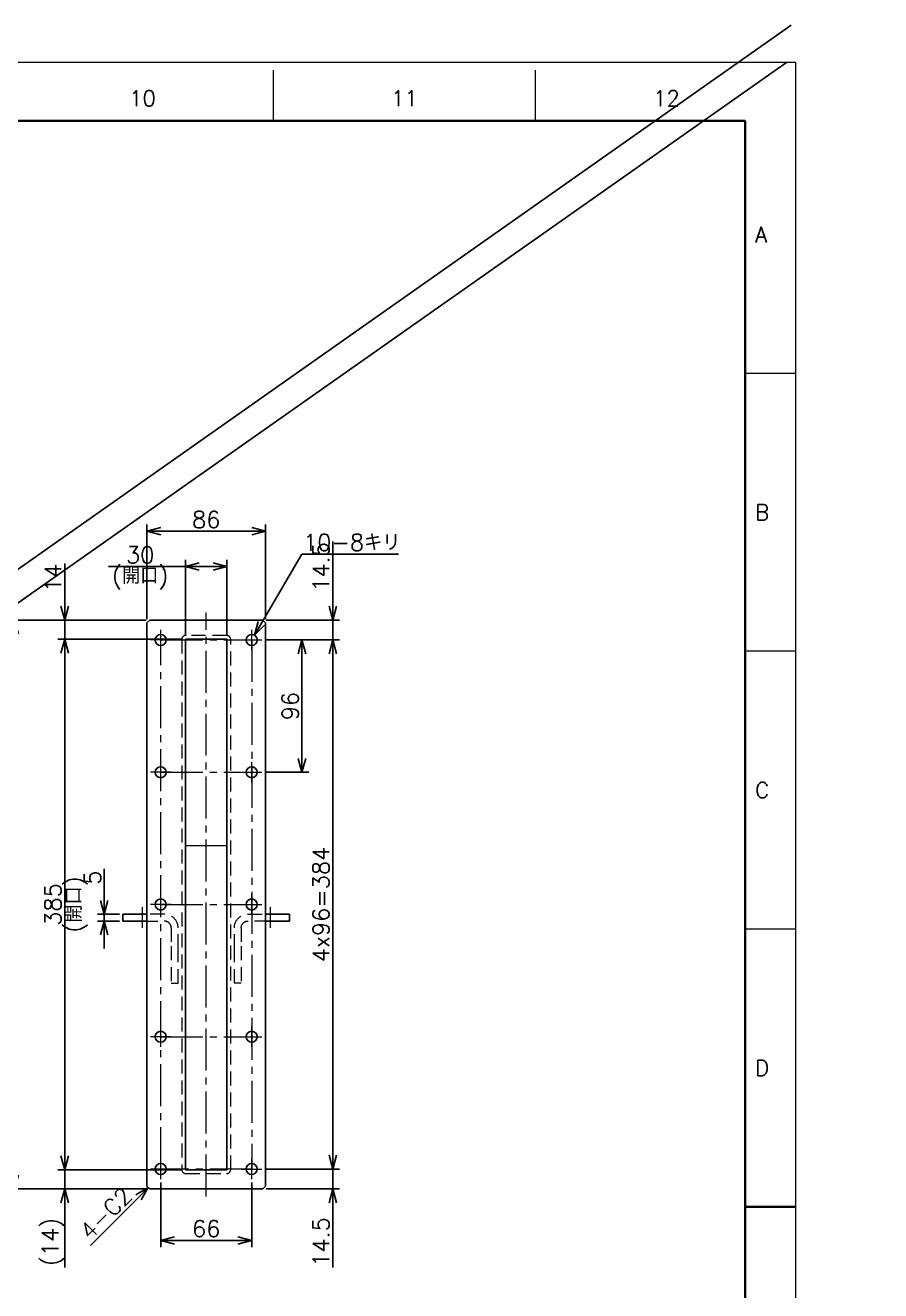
# Model space of a CAD drawing. Header units: millimetres. Extents: x -7 to 4834, y -34 to 1682.
# Drawn here: x 1793 to 2414, y 764 to 1682 of the extents above; entities that cross this region are included whole.
import ezdxf
from ezdxf import colors
from ezdxf.entities.mleader import LeaderData, LeaderLine
from ezdxf.enums import TextEntityAlignment as Align
from ezdxf.math import Vec2, Vec3

# ---------------------------------------------------------------- set-up
doc = ezdxf.new("R2010")
doc.units = ezdxf.units.MM
doc.header["$LTSCALE"] = 1.6
doc.header["$PDMODE"] = 99
doc.header["$PDSIZE"] = 1
doc.linetypes.add('CENTER2', pattern=[28.575, 19.05, -3.175, 3.175, -3.175])
doc.linetypes.add('HIDDEN', pattern=[9.525, 6.35, -3.175])
for name, color, linetype, lineweight in [('04_HIDDEN', 2, 'HIDDEN', 13), ('05_CENTER', 4, 'CENTER2', 13), ('08_DIM', 3, 'Continuous', 13), ('90_FRAME', 5, 'Continuous', 35)]:
    doc.layers.add(name, color=color, linetype=linetype, lineweight=lineweight)
doc.layers.add('10_DRAFT', color=8, linetype='Continuous', lineweight=0, plot=False)
doc.layers.add('91_BLANK', color=5, linetype='Continuous', lineweight=0, plot=False)
doc.styles.add('KSS_TXT', font='txt.shx', dxfattribs={"bigfont": 'extfont2.shx'})
doc.styles.get("Standard").update_dxf_attribs({"font": 'txt.shx', "bigfont": 'extfont2.shx'})
doc.dimstyles.new('KSS_DIM', dxfattribs={"dimscale": 4, "dimtxt": 3, "dimasz": 2.5, "dimexe": 1.25, "dimexo": 0.625, "dimtad": 1, "dimdsep": 46, "dimtxsty": 'KSS_TXT', "dimblk": 'OPEN30', "dimcen": 0, "dimazin": 2, "dimtfac": 0.75, "dimtmove": 0, "dimatfit": 3, "dimldrblk": 'OPEN30', "dimfxl": 1.25, "dimtolj": 1, "dimarcsym": 0})
doc.dimstyles.new('KSS_DIM$3', dxfattribs={"dimscale": 4, "dimtxt": 3, "dimasz": 2.5, "dimexe": 1.25, "dimexo": 0.625, "dimtad": 1, "dimtih": 1, "dimtoh": 1, "dimdsep": 46, "dimtxsty": 'KSS_TXT', "dimblk": 'OPEN30', "dimcen": 0, "dimazin": 2, "dimtfac": 0.75, "dimtofl": 0, "dimtmove": 0, "dimatfit": 3, "dimldrblk": 'OPEN30', "dimfxl": 1.25, "dimtolj": 1, "dimarcsym": 0})

# ---------------------------------------------------------------- blocks, each defined once
blk = doc.blocks.new('A$C68293EE5')
at = {"color": 0}
blk.add_lwpolyline([(20, -23.22), (20, -50), (25, -50), (25, -24.77)], dxfattribs=at)
at = {"layer": '04_HIDDEN'}
for points in [[(15, 0), (-15, 0), (-15, -5), (15, -5, -0.414214), (20, -10), (20, -23.22)], [(25, -24.77), (25, -10, 0.414214), (15, 0)]]:
    blk.add_lwpolyline(points, format="xyb", dxfattribs=at)
at = {"layer": '05_CENTER'}
blk.add_line((-1, 5), (-1, -10), dxfattribs=at)
blk = doc.blocks.new('_Open30')
at = {"color": 0, "linetype": 'ByBlock', "lineweight": -2}
for p, q in [((-1, 0.268), (0, 0)), ((0, 0), (-1, -0.268)), ((0, 0), (-1, 0))]:
    blk.add_line(p, q, dxfattribs=at)
blk = doc.blocks.new('*D257')
at = {"layer": '08_DIM', "color": 0, "lineweight": -2, "transparency": 16777216}
for p, q in [((1891.39, 842.41), (1891.39, 795.46)), ((1957.39, 842.41), (1957.39, 795.46)), ((1901.39, 800.46), (1947.39, 800.46))]:
    blk.add_line(p, q, dxfattribs=at)
at = {"layer": 'Defpoints', "color": 0, "transparency": 16777216}
for p in [(1891.39, 844.91), (1957.39, 844.91), (1957.39, 800.46)]:
    blk.add_point(p, dxfattribs=at)
at = {"layer": '08_DIM', "color": 0, "lineweight": -2, "transparency": 16777216, "xscale": 10, "yscale": 10, "zscale": 10, "rotation": 180}
blk.add_blockref('_Open30', (1891.39, 800.46), dxfattribs=at)
at = {"layer": '08_DIM', "color": 0, "lineweight": -2, "transparency": 16777216, "xscale": 10, "yscale": 10, "zscale": 10}
blk.add_blockref('_Open30', (1957.39, 800.46), dxfattribs=at)
at = {"layer": '08_DIM', "color": 0, "transparency": 16777216, "insert": (1924.39, 808.96), "char_height": 12, "attachment_point": 5, "style": 'KSS_TXT'}
blk.add_mtext('\\A1;66', dxfattribs=at)
blk = doc.blocks.new('*D258')
at = {"layer": '08_DIM', "color": 0, "lineweight": -2, "transparency": 16777216}
for p, q in [((1967.23, 1236.25), (2021.19, 1236.25)), ((2016.19, 1226.25), (2016.19, 862.25)), ((1967.23, 852.25), (2021.19, 852.25))]:
    blk.add_line(p, q, dxfattribs=at)
at = {"layer": 'Defpoints', "color": 0, "transparency": 16777216}
for p in [(1964.73, 1236.25), (1964.73, 852.25), (2016.19, 852.25)]:
    blk.add_point(p, dxfattribs=at)
at = {"layer": '08_DIM', "color": 0, "lineweight": -2, "transparency": 16777216, "xscale": 10, "yscale": 10, "zscale": 10}
for p, rotation in [((2016.19, 1236.25), 90), ((2016.19, 852.25), 270)]:
    blk.add_blockref('_Open30', p, dxfattribs=dict(at, rotation=rotation))
at = {"layer": '08_DIM', "color": 0, "transparency": 16777216, "insert": (2007.69, 1044.25), "char_height": 12, "attachment_point": 5, "rotation": 90, "style": 'KSS_TXT'}
blk.add_mtext('\\A1;4x96=384', dxfattribs=at)
blk = doc.blocks.new('*D259')
at = {"layer": '08_DIM', "color": 0, "lineweight": -2, "transparency": 16777216}
for p, q in [((1967.23, 1236.25), (1998.86, 1236.25)), ((1993.86, 1150.25), (1993.86, 1226.25)), ((1967.23, 1140.25), (1998.86, 1140.25))]:
    blk.add_line(p, q, dxfattribs=at)
at = {"layer": 'Defpoints', "color": 0, "transparency": 16777216}
for p in [(1964.73, 1236.25), (1993.86, 1236.25), (1964.73, 1140.25)]:
    blk.add_point(p, dxfattribs=at)
at = {"layer": '08_DIM', "color": 0, "lineweight": -2, "transparency": 16777216, "xscale": 10, "yscale": 10, "zscale": 10}
for p, rotation in [((1993.86, 1236.25), 90), ((1993.86, 1140.25), 270)]:
    blk.add_blockref('_Open30', p, dxfattribs=dict(at, rotation=rotation))
at = {"layer": '08_DIM', "color": 0, "transparency": 16777216, "insert": (1985.36, 1188.25), "char_height": 12, "attachment_point": 5, "rotation": 90, "style": 'KSS_TXT'}
blk.add_mtext('\\A1;96', dxfattribs=at)
blk = doc.blocks.new('*D260')
at = {"layer": '08_DIM', "color": 0, "lineweight": -2, "transparency": 16777216}
for p, q in [((1881.39, 1251.25), (1881.39, 1320.18)), ((1891.39, 1315.18), (1957.39, 1315.18)), ((1967.39, 1251.25), (1967.39, 1320.18))]:
    blk.add_line(p, q, dxfattribs=at)
at = {"layer": 'Defpoints', "color": 0, "transparency": 16777216}
for p in [(1967.39, 1315.18), (1881.39, 1248.75), (1967.39, 1248.75)]:
    blk.add_point(p, dxfattribs=at)
at = {"layer": '08_DIM', "color": 0, "lineweight": -2, "transparency": 16777216, "xscale": 10, "yscale": 10, "zscale": 10, "rotation": 180}
blk.add_blockref('_Open30', (1881.39, 1315.18), dxfattribs=at)
at = {"layer": '08_DIM', "color": 0, "lineweight": -2, "transparency": 16777216, "xscale": 10, "yscale": 10, "zscale": 10}
blk.add_blockref('_Open30', (1967.39, 1315.18), dxfattribs=at)
at = {"layer": '08_DIM', "color": 0, "transparency": 16777216, "insert": (1924.39, 1323.68), "char_height": 12, "attachment_point": 5, "style": 'KSS_TXT'}
blk.add_mtext('\\A1;86', dxfattribs=at)
blk = doc.blocks.new('*D261')
at = {"layer": '08_DIM', "color": 0, "lineweight": -2, "transparency": 16777216}
for p, q in [((1909.39, 1289.51), (1853.59, 1289.51)), ((1909.39, 1239.25), (1909.39, 1294.51)), ((1929.39, 1289.51), (1919.39, 1289.51)), ((1939.39, 1239.25), (1939.39, 1294.51))]:
    blk.add_line(p, q, dxfattribs=at)
at = {"layer": 'Defpoints', "color": 0, "transparency": 16777216}
for p in [(1909.39, 1289.51), (1909.39, 1236.75), (1939.39, 1236.75)]:
    blk.add_point(p, dxfattribs=at)
at = {"layer": '08_DIM', "color": 0, "lineweight": -2, "transparency": 16777216, "xscale": 10, "yscale": 10, "zscale": 10, "rotation": 180}
blk.add_blockref('_Open30', (1909.39, 1289.51), dxfattribs=at)
at = {"layer": '08_DIM', "color": 0, "lineweight": -2, "transparency": 16777216, "xscale": 10, "yscale": 10, "zscale": 10}
blk.add_blockref('_Open30', (1939.39, 1289.51), dxfattribs=at)
at = {"layer": '08_DIM', "color": 0, "transparency": 16777216, "char_height": 12, "attachment_point": 5, "style": 'KSS_TXT'}
for s, insert in [('\\A1;30', (1876.49, 1298.01)), ('\\A1;(開口)', (1876.49, 1281.01))]:
    blk.add_mtext(s, dxfattribs=dict(at, insert=insert))
blk = doc.blocks.new('*D262')
at = {"layer": '08_DIM', "color": 0, "lineweight": -2, "transparency": 16777216}
for p, q in [((1906.89, 1236.75), (1816.72, 1236.75)), ((1821.72, 1226.75), (1821.72, 861.75)), ((1906.89, 851.75), (1816.72, 851.75))]:
    blk.add_line(p, q, dxfattribs=at)
at = {"layer": 'Defpoints', "color": 0, "transparency": 16777216}
for p in [(1909.39, 1236.75), (1821.72, 851.75), (1909.39, 851.75)]:
    blk.add_point(p, dxfattribs=at)
at = {"layer": '08_DIM', "color": 0, "lineweight": -2, "transparency": 16777216, "xscale": 10, "yscale": 10, "zscale": 10}
for p, rotation in [((1821.72, 1236.75), 90), ((1821.72, 851.75), 270)]:
    blk.add_blockref('_Open30', p, dxfattribs=dict(at, rotation=rotation))
at = {"layer": '08_DIM', "color": 0, "transparency": 16777216, "char_height": 12, "attachment_point": 5, "rotation": 90, "style": 'KSS_TXT'}
for s, insert in [('\\A1;385', (1813.22, 1044.25)), ('\\A1;(開口)', (1830.22, 1044.25))]:
    blk.add_mtext(s, dxfattribs=dict(at, insert=insert))
blk = doc.blocks.new('*D263')
at = {"layer": '08_DIM', "color": 0, "lineweight": -2, "transparency": 16777216}
for p, q in [((1880.89, 1250.75), (1780.43, 1250.75)), ((1785.43, 847.75), (1785.43, 1240.75)), ((1880.89, 837.75), (1780.43, 837.75))]:
    blk.add_line(p, q, dxfattribs=at)
at = {"layer": 'Defpoints', "color": 0, "transparency": 16777216}
for p in [(1785.43, 1250.75), (1883.39, 1250.75), (1883.39, 837.75)]:
    blk.add_point(p, dxfattribs=at)
at = {"layer": '08_DIM', "color": 0, "lineweight": -2, "transparency": 16777216, "xscale": 10, "yscale": 10, "zscale": 10}
for p, rotation in [((1785.43, 1250.75), 90), ((1785.43, 837.75), 270)]:
    blk.add_blockref('_Open30', p, dxfattribs=dict(at, rotation=rotation))
at = {"layer": '08_DIM', "color": 0, "transparency": 16777216, "insert": (1776.93, 1044.25), "char_height": 12, "attachment_point": 5, "rotation": 90, "style": 'KSS_TXT'}
blk.add_mtext('\\A1;413', dxfattribs=at)
blk = doc.blocks.new('*D264')
at = {"layer": '08_DIM', "color": 0, "lineweight": -2, "transparency": 16777216}
for p, q in [((1821.72, 1260.75), (1821.72, 1291.75)), ((1880.89, 1250.75), (1816.72, 1250.75)), ((1821.72, 1236.75), (1821.72, 1250.75)), ((1906.89, 1236.75), (1816.72, 1236.75)), ((1821.72, 1226.75), (1821.72, 1216.75))]:
    blk.add_line(p, q, dxfattribs=at)
at = {"layer": 'Defpoints', "color": 0, "transparency": 16777216}
for p in [(1821.72, 1250.75), (1883.39, 1250.75), (1909.39, 1236.75)]:
    blk.add_point(p, dxfattribs=at)
at = {"layer": '08_DIM', "color": 0, "lineweight": -2, "transparency": 16777216, "xscale": 10, "yscale": 10, "zscale": 10}
for p, rotation in [((1821.72, 1250.75), 270), ((1821.72, 1236.75), 90)]:
    blk.add_blockref('_Open30', p, dxfattribs=dict(at, rotation=rotation))
at = {"layer": '08_DIM', "color": 0, "transparency": 16777216, "insert": (1813.22, 1281.25), "char_height": 12, "attachment_point": 5, "rotation": 90, "style": 'KSS_TXT'}
blk.add_mtext('\\A1;14', dxfattribs=at)
blk = doc.blocks.new('*D265')
at = {"layer": '08_DIM', "color": 0, "lineweight": -2, "transparency": 16777216}
for p, q in [((1993.68, 1298.55), (1964.44, 1248.35)), ((2063.78, 1298.55), (1993.68, 1298.55))]:
    blk.add_line(p, q, dxfattribs=at)
at = {"layer": 'Defpoints', "color": 0, "transparency": 16777216}
for p in [(1955.38, 1232.8), (1959.4, 1239.71)]:
    blk.add_point(p, dxfattribs=at)
at = {"layer": '08_DIM', "color": 0, "lineweight": -2, "transparency": 16777216, "xscale": 10, "yscale": 10, "zscale": 10, "rotation": 239.77732452377}
blk.add_blockref('_Open30', (1959.4, 1239.71), dxfattribs=at)
at = {"layer": '08_DIM', "color": 0, "transparency": 16777216, "insert": (2029.98, 1307.05), "char_height": 12, "attachment_point": 5, "style": 'KSS_TXT'}
blk.add_mtext('\\A1;10-8キリ', dxfattribs=at)
blk = doc.blocks.new('*D269')
at = {"layer": '08_DIM', "color": 0, "lineweight": -2, "transparency": 16777216}
for p, q in [((1850.46, 1047.25), (1850.46, 1070.25)), ((1861.49, 1037.25), (1845.46, 1037.25)), ((1861.49, 1032.25), (1845.46, 1032.25)), ((1850.46, 1032.25), (1850.46, 1037.25)), ((1850.46, 1022.25), (1850.46, 1012.25))]:
    blk.add_line(p, q, dxfattribs=at)
at = {"layer": 'Defpoints', "color": 0, "transparency": 16777216}
for p in [(1850.46, 1037.25), (1863.99, 1037.25), (1863.99, 1032.25)]:
    blk.add_point(p, dxfattribs=at)
at = {"layer": '08_DIM', "color": 0, "lineweight": -2, "transparency": 16777216, "xscale": 10, "yscale": 10, "zscale": 10}
for p, rotation in [((1850.46, 1037.25), 270), ((1850.46, 1032.25), 90)]:
    blk.add_blockref('_Open30', p, dxfattribs=dict(at, rotation=rotation))
at = {"layer": '08_DIM', "color": 0, "transparency": 16777216, "insert": (1841.96, 1063.75), "char_height": 12, "attachment_point": 5, "rotation": 90, "style": 'KSS_TXT'}
blk.add_mtext('\\A1;5', dxfattribs=at)
blk = doc.blocks.new('*D273')
at = {"layer": '08_DIM', "color": 0, "lineweight": -2, "transparency": 16777216}
for p, q in [((1821.72, 861.75), (1821.72, 871.75)), ((1906.89, 851.75), (1816.72, 851.75)), ((1821.72, 851.75), (1821.72, 837.75)), ((1880.89, 837.75), (1816.72, 837.75)), ((1821.72, 827.75), (1821.72, 780.75))]:
    blk.add_line(p, q, dxfattribs=at)
at = {"layer": 'Defpoints', "color": 0, "transparency": 16777216}
for p in [(1909.39, 851.75), (1821.72, 837.75), (1883.39, 837.75)]:
    blk.add_point(p, dxfattribs=at)
at = {"layer": '08_DIM', "color": 0, "lineweight": -2, "transparency": 16777216, "xscale": 10, "yscale": 10, "zscale": 10}
for p, rotation in [((1821.72, 851.75), 270), ((1821.72, 837.75), 90)]:
    blk.add_blockref('_Open30', p, dxfattribs=dict(at, rotation=rotation))
at = {"layer": '08_DIM', "color": 0, "transparency": 16777216, "insert": (1813.22, 799.25), "char_height": 12, "attachment_point": 5, "rotation": 90, "style": 'KSS_TXT'}
blk.add_mtext('\\A1;(14)', dxfattribs=at)
blk = doc.blocks.new('*D274')
at = {"layer": '08_DIM', "color": 0, "lineweight": -2, "transparency": 16777216}
for p, q in [((2016.19, 1260.75), (2016.19, 1307.75)), ((1967.89, 1250.75), (2021.19, 1250.75)), ((2016.19, 1236.25), (2016.19, 1250.75)), ((1967.23, 1236.25), (2021.19, 1236.25)), ((2016.19, 1226.25), (2016.19, 1216.25))]:
    blk.add_line(p, q, dxfattribs=at)
at = {"layer": 'Defpoints', "color": 0, "transparency": 16777216}
for p in [(1965.39, 1250.75), (2016.19, 1250.75), (1964.73, 1236.25)]:
    blk.add_point(p, dxfattribs=at)
at = {"layer": '08_DIM', "color": 0, "lineweight": -2, "transparency": 16777216, "xscale": 10, "yscale": 10, "zscale": 10}
for p, rotation in [((2016.19, 1250.75), 270), ((2016.19, 1236.25), 90)]:
    blk.add_blockref('_Open30', p, dxfattribs=dict(at, rotation=rotation))
at = {"layer": '08_DIM', "color": 0, "transparency": 16777216, "insert": (2007.69, 1289.25), "char_height": 12, "attachment_point": 5, "rotation": 90, "style": 'KSS_TXT'}
blk.add_mtext('\\A1;14.5', dxfattribs=at)
blk = doc.blocks.new('*D275')
at = {"layer": '08_DIM', "color": 0, "lineweight": -2, "transparency": 16777216}
for p, q in [((2016.19, 862.25), (2016.19, 872.25)), ((1967.23, 852.25), (2021.19, 852.25)), ((2016.19, 852.25), (2016.19, 837.75)), ((1967.89, 837.75), (2021.19, 837.75)), ((2016.19, 827.75), (2016.19, 780.75))]:
    blk.add_line(p, q, dxfattribs=at)
at = {"layer": 'Defpoints', "color": 0, "transparency": 16777216}
for p in [(1964.73, 852.25), (1965.39, 837.75), (2016.19, 837.75)]:
    blk.add_point(p, dxfattribs=at)
at = {"layer": '08_DIM', "color": 0, "lineweight": -2, "transparency": 16777216, "xscale": 10, "yscale": 10, "zscale": 10}
for p, rotation in [((2016.19, 852.25), 270), ((2016.19, 837.75), 90)]:
    blk.add_blockref('_Open30', p, dxfattribs=dict(at, rotation=rotation))
at = {"layer": '08_DIM', "color": 0, "transparency": 16777216, "insert": (2007.69, 799.25), "char_height": 12, "attachment_point": 5, "rotation": 90, "style": 'KSS_TXT'}
blk.add_mtext('\\A1;14.5', dxfattribs=at)
blk = doc.blocks.new('*D276')
at = {"layer": '08_DIM', "color": 0, "lineweight": -2, "transparency": 16777216}
blk.add_line((1875.32, 831.68), (1840.36, 796.72), dxfattribs=at)
at = {"layer": 'Defpoints', "color": 0, "transparency": 16777216}
for p in [(1882.39, 838.75), (1832.98, 789.34), (1832.98, 789.34)]:
    blk.add_point(p, dxfattribs=at)
at = {"layer": '08_DIM', "color": 0, "lineweight": -2, "transparency": 16777216, "xscale": 10, "yscale": 10, "zscale": 10, "rotation": 45.0000000000001}
blk.add_blockref('_Open30', (1882.39, 838.75), dxfattribs=at)
at = {"layer": '08_DIM', "color": 0, "transparency": 16777216, "insert": (1851.67, 820.06), "char_height": 12, "attachment_point": 5, "rotation": 45, "style": 'KSS_TXT'}
blk.add_mtext('\\A1;4-C2', dxfattribs=at)
blk = doc.blocks.new('AM_BALLOON1')
at = {"transparency": 16777216}
blk.add_circle((0, 0), 5, dxfattribs=at)
blk.add_attdef('B_NUMBER', text='', height=3, dxfattribs=at).set_placement((0, 0), align=Align.MIDDLE_CENTER)
blk = doc.blocks.new('_OPEN')
at = {"color": 0, "linetype": 'ByBlock'}
for p, q in [((-1, 0.167), (0, 0)), ((0, 0), (-1, -0.167)), ((0, 0), (-1, 0))]:
    blk.add_line(p, q, dxfattribs=at)

msp = doc.modelspace()

# ---------------------------------------------------------------- linework, layer by layer
for p, q in [((2348.722, 1682.424), (-3.369, 26.932)), ((2345.353, 1655.492), (-6.737, 0)), ((1881.389, 1037.251), (1863.989, 1037.251)), ((1863.989, 1037.251), (1863.989, 1032.251)), ((1863.989, 1032.251), (1881.389, 1032.251)), ((1967.389, 1037.251), (1984.789, 1037.251)), ((1984.789, 1032.251), (1967.389, 1032.251)), ((1984.789, 1037.251), (1984.789, 1032.251))]:
    msp.add_line(p, q)
at = {"color": 0}
for points in [[(1883.389, 1250.751), (1965.389, 1250.751), (1967.389, 1248.751), (1967.389, 839.751), (1965.389, 837.751), (1883.389, 837.751), (1881.389, 839.751), (1881.389, 1248.751)], [(1909.389, 851.751), (1939.389, 851.751), (1939.389, 1236.751), (1909.389, 1236.751)]]:
    msp.add_lwpolyline(points, close=True, dxfattribs=at)
for centre in [(1891.389, 1236.251), (1957.389, 1236.251), (1891.389, 1140.251), (1957.389, 1140.251), (1891.389, 1044.251), (1957.389, 1044.251), (1891.389, 948.251), (1957.389, 948.251), (1891.389, 852.251), (1957.389, 852.251)]:
    msp.add_circle(centre, 4, dxfattribs=at)
at = {"layer": '04_HIDDEN'}
msp.add_lwpolyline([(1909.609, 848.971), (1939.169, 848.971, 0.4142136), (1942.169, 851.971), (1942.169, 1236.531, 0.4142136), (1939.169, 1239.531), (1909.609, 1239.531, 0.4142136), (1906.609, 1236.531), (1906.609, 851.971, 0.4142136)], format="xyb", close=True, dxfattribs=at)
at = {"layer": '05_CENTER'}
for p, q in [((1924.389, 832.247), (1924.389, 1256.256)), ((1891.389, 1228.91), (1891.389, 1243.592)), ((1957.389, 1228.91), (1957.389, 1243.592)), ((1898.73, 1236.251), (1884.048, 1236.251)), ((1950.048, 1236.251), (1964.73, 1236.251)), ((1898.73, 1140.251), (1884.048, 1140.251)), ((1891.389, 1132.91), (1891.389, 1147.592)), ((1891.389, 1140.251), (1957.389, 1140.251)), ((1950.048, 1140.251), (1964.73, 1140.251)), ((1957.389, 1132.91), (1957.389, 1147.592)), ((1891.389, 1036.91), (1891.389, 1051.592)), ((1957.389, 1036.91), (1957.389, 1051.592)), ((1898.73, 1044.251), (1884.048, 1044.251)), ((1891.389, 1044.251), (1957.389, 1044.251)), ((1950.048, 1044.251), (1964.73, 1044.251)), ((1891.389, 940.91), (1891.389, 955.592)), ((1957.389, 940.91), (1957.389, 955.592)), ((1898.73, 948.251), (1884.048, 948.251)), ((1891.389, 948.251), (1957.389, 948.251)), ((1950.048, 948.251), (1964.73, 948.251)), ((1891.389, 844.91), (1891.389, 859.592)), ((1957.389, 844.91), (1957.389, 859.592)), ((1898.73, 852.251), (1884.048, 852.251)), ((1950.048, 852.251), (1964.73, 852.251))]:
    msp.add_line(p, q, dxfattribs=at)
msp.add_lwpolyline([(1891.389, 1236.251), (1957.389, 1236.251), (1957.389, 852.251), (1891.389, 852.251)], close=True, dxfattribs=at)
at = {"layer": '10_DRAFT'}
msp.add_line((1939.389, 1086.751), (1909.389, 1086.751), dxfattribs=at)
at = {"layer": '90_FRAME', "color": 4, "lineweight": 13}
for p, q in [((1973.164, 1613), (1973.164, 1649.812)), ((2163.255, 1613), (2163.255, 1649.812)), ((2352.09, 1429.72), (2315.279, 1429.72)), ((2352.09, 1228.088), (2315.279, 1228.088)), ((2352.09, 1026.456), (2315.279, 1026.456))]:
    msp.add_line(p, q, dxfattribs=at)
at = {"layer": '90_FRAME'}
msp.add_line((2352.09, 824.824), (2315.279, 824.824), dxfattribs=at)
msp.add_lwpolyline([(110.322, 36.647), (2315.279, 36.647), (2315.279, 1613), (110.322, 1613)], close=True, dxfattribs=at)
at = {"layer": '91_BLANK'}
msp.add_lwpolyline([(0, 0), (2352.09, 0), (2352.09, 1655.492), (0, 1655.492)], close=True, dxfattribs=at)

# ---------------------------------------------------------------- block references
at = {"layer": '04_HIDDEN'}
msp.add_blockref('A$C68293EE5', (1878.989, 1037.251), dxfattribs=at)
at = {"layer": '04_HIDDEN', "xscale": -1}
msp.add_blockref('A$C68293EE5', (1969.789, 1037.251), dxfattribs=at)

# ---------------------------------------------------------------- texts
at = {"layer": '90_FRAME', "color": 0, "lineweight": 13, "style": 'KSS_TXT'}
for s, p in [('10', (1878.119, 1620.332)), ('11', (2068.209, 1620.332)), ('12', (2258.3, 1620.332))]:
    msp.add_text(s, height=11.36, dxfattribs=at).set_placement(p, align=Align.BOTTOM_CENTER)
for s, p in [('A', (2322.597, 1530.536)), ('B', (2322.597, 1328.904)), ('C', (2322.597, 1127.272)), ('D', (2322.597, 925.64))]:
    msp.add_text(s, height=11.36, dxfattribs=at).set_placement(p, align=Align.MIDDLE_LEFT)

# ---------------------------------------------------------------- dimensions: what is measured, and where the dimension line sits
at = {"layer": '08_DIM'}
for base, p1, p2, picture, middle in [((1967.389, 1315.18), (1881.389, 1248.751), (1967.389, 1248.751), '*D260', (1924.389, 1323.68)), ((1957.389, 800.46), (1891.389, 844.91), (1957.389, 844.91), '*D257', (1924.389, 808.96))]:
    dim = msp.add_linear_dim(base=base, p1=p1, p2=p2, dimstyle='KSS_DIM', override={"dimarcsym": 1}, dxfattribs=at)
    dim.commit()
    dim.dimension.update_dxf_attribs({"geometry": picture, "text_midpoint": middle})
dim = msp.add_diameter_dim_2p(p1=(1955.375, 1232.795), p2=(1959.402, 1239.708), text='10-<>キリ', dimstyle='KSS_DIM$3', override={"dimpost": '<>', "dimtix": 1, "dimarcsym": 1}, dxfattribs=at)
dim.commit()
dim.dimension.update_dxf_attribs({"geometry": '*D265', "text_midpoint": (2029.978, 1298.546), "dimtype": 163})
for base, p1, p2, angle, override, picture, middle in [((1909.389, 1289.508), (1939.389, 1236.751), (1909.389, 1236.751), 180, {"dimpost": '\\X(開口)', "dimarcsym": 1}, '*D261', (1876.489, 1289.508)), ((2016.186, 1250.751), (1964.73, 1236.251), (1965.389, 1250.751), 90, {"dimarcsym": 1}, '*D274', (2007.686, 1289.251)), ((1821.718, 1250.751), (1909.389, 1236.751), (1883.389, 1250.751), 90, {"dimarcsym": 1}, '*D264', (1813.218, 1281.251)), ((1785.43, 1250.751), (1883.389, 837.751), (1883.389, 1250.751), 90, {"dimarcsym": 1}, '*D263', (1776.93, 1044.251)), ((1821.718, 851.751), (1909.389, 1236.751), (1909.389, 851.751), 90, {"dimpost": '\\X(開口)', "dimarcsym": 1}, '*D262', (1821.718, 1044.251)), ((1993.858, 1236.251), (1964.73, 1140.251), (1964.73, 1236.251), 90, {"dimarcsym": 1}, '*D259', (1985.358, 1188.251)), ((1850.465, 1037.251), (1863.989, 1032.251), (1863.989, 1037.251), 90, {"dimarcsym": 1}, '*D269', (1841.965, 1063.751)), ((2016.186, 837.751), (1964.73, 852.251), (1965.389, 837.751), 90, {"dimarcsym": 1}, '*D275', (2007.686, 799.251))]:
    dim = msp.add_linear_dim(base=base, p1=p1, p2=p2, angle=angle, dimstyle='KSS_DIM', override=override, dxfattribs=at)
    dim.commit()
    dim.dimension.update_dxf_attribs({"geometry": picture, "text_midpoint": middle})
for base, p1, p2, text, picture, middle in [((2016.186, 852.251), (1964.73, 1236.251), (1964.73, 852.251), '4x96=<>', '*D258', (2007.686, 1044.251)), ((1821.718, 837.751), (1909.389, 851.751), (1883.389, 837.751), '(<>)', '*D273', (1813.218, 799.251))]:
    dim = msp.add_linear_dim(base=base, p1=p1, p2=p2, angle=90, text=text, dimstyle='KSS_DIM', override={"dimarcsym": 1}, dxfattribs=at)
    dim.commit()
    dim.dimension.update_dxf_attribs({"geometry": picture, "text_midpoint": middle})
dim = msp.add_aligned_dim(p1=(1882.389, 838.751), p2=(1832.976, 789.339), distance=0, text='4-C2', dimstyle='KSS_DIM', override={"dimse1": 1, "dimse2": 1, "dimsd2": 1, "dimarcsym": 1}, dxfattribs=at)
dim.commit()
dim.dimension.update_dxf_attribs({"geometry": '*D276', "text_midpoint": (1851.672, 820.055)})

# ---------------------------------------------------------------- leaders
ml = msp.add_multileader_block('Standard', dxfattribs=at)
ml.set_content('AM_BALLOON1', color=256, scale=5)
ml.set_attribute('B_NUMBER', '17', width=0)
ml.set_leader_properties(color=256, linetype='ByLayer', lineweight=-1)
ml.set_arrow_properties(name='OPEN')
ml.build(insert=Vec2(0, 0))
ml.multileader.update_dxf_attribs({"leader_type": 0, "has_dogleg": 0, "text_right_attachment_type": 6, "dogleg_length": 0, "arrow_head_size": 10, "scale": 2.5, "block_connection_type": 1})
ctx = ml.context
ctx.base_point, ctx.scale, ctx.char_height, ctx.arrow_head_size, ctx.landing_gap_size, ctx.plane_origin = Vec3(2984.637, 1148.769), 2.5, 20, 10, 10, Vec3(2984.637, 1148.769)
ctx.right_attachment, ctx.attachment_type = 6, 1
notes = []
notes.append((ctx, [(0, (0, 0, 0), (0, 0), (1, 0), 1, [])]))
ctx.block.insert = Vec3(2984.637, 1148.769)
for ctx, leaders in notes:
    for number, flags, end, landing, length, lines in leaders:
        leader = LeaderData()
        leader.index, (leader.has_last_leader_line, leader.has_dogleg_vector, leader.attachment_direction) = number, flags
        leader.last_leader_point, leader.dogleg_vector, leader.dogleg_length = Vec3(end), Vec3(landing), length
        for number, points, colour, breaks in lines:
            line = LeaderLine()
            line.index, line.vertices, line.color, line.breaks = number, Vec3.list(points), colors.encode_raw_color(colour), breaks
            leader.lines.append(line)
        ctx.leaders.append(leader)

doc.saveas('drawing.dxf')
